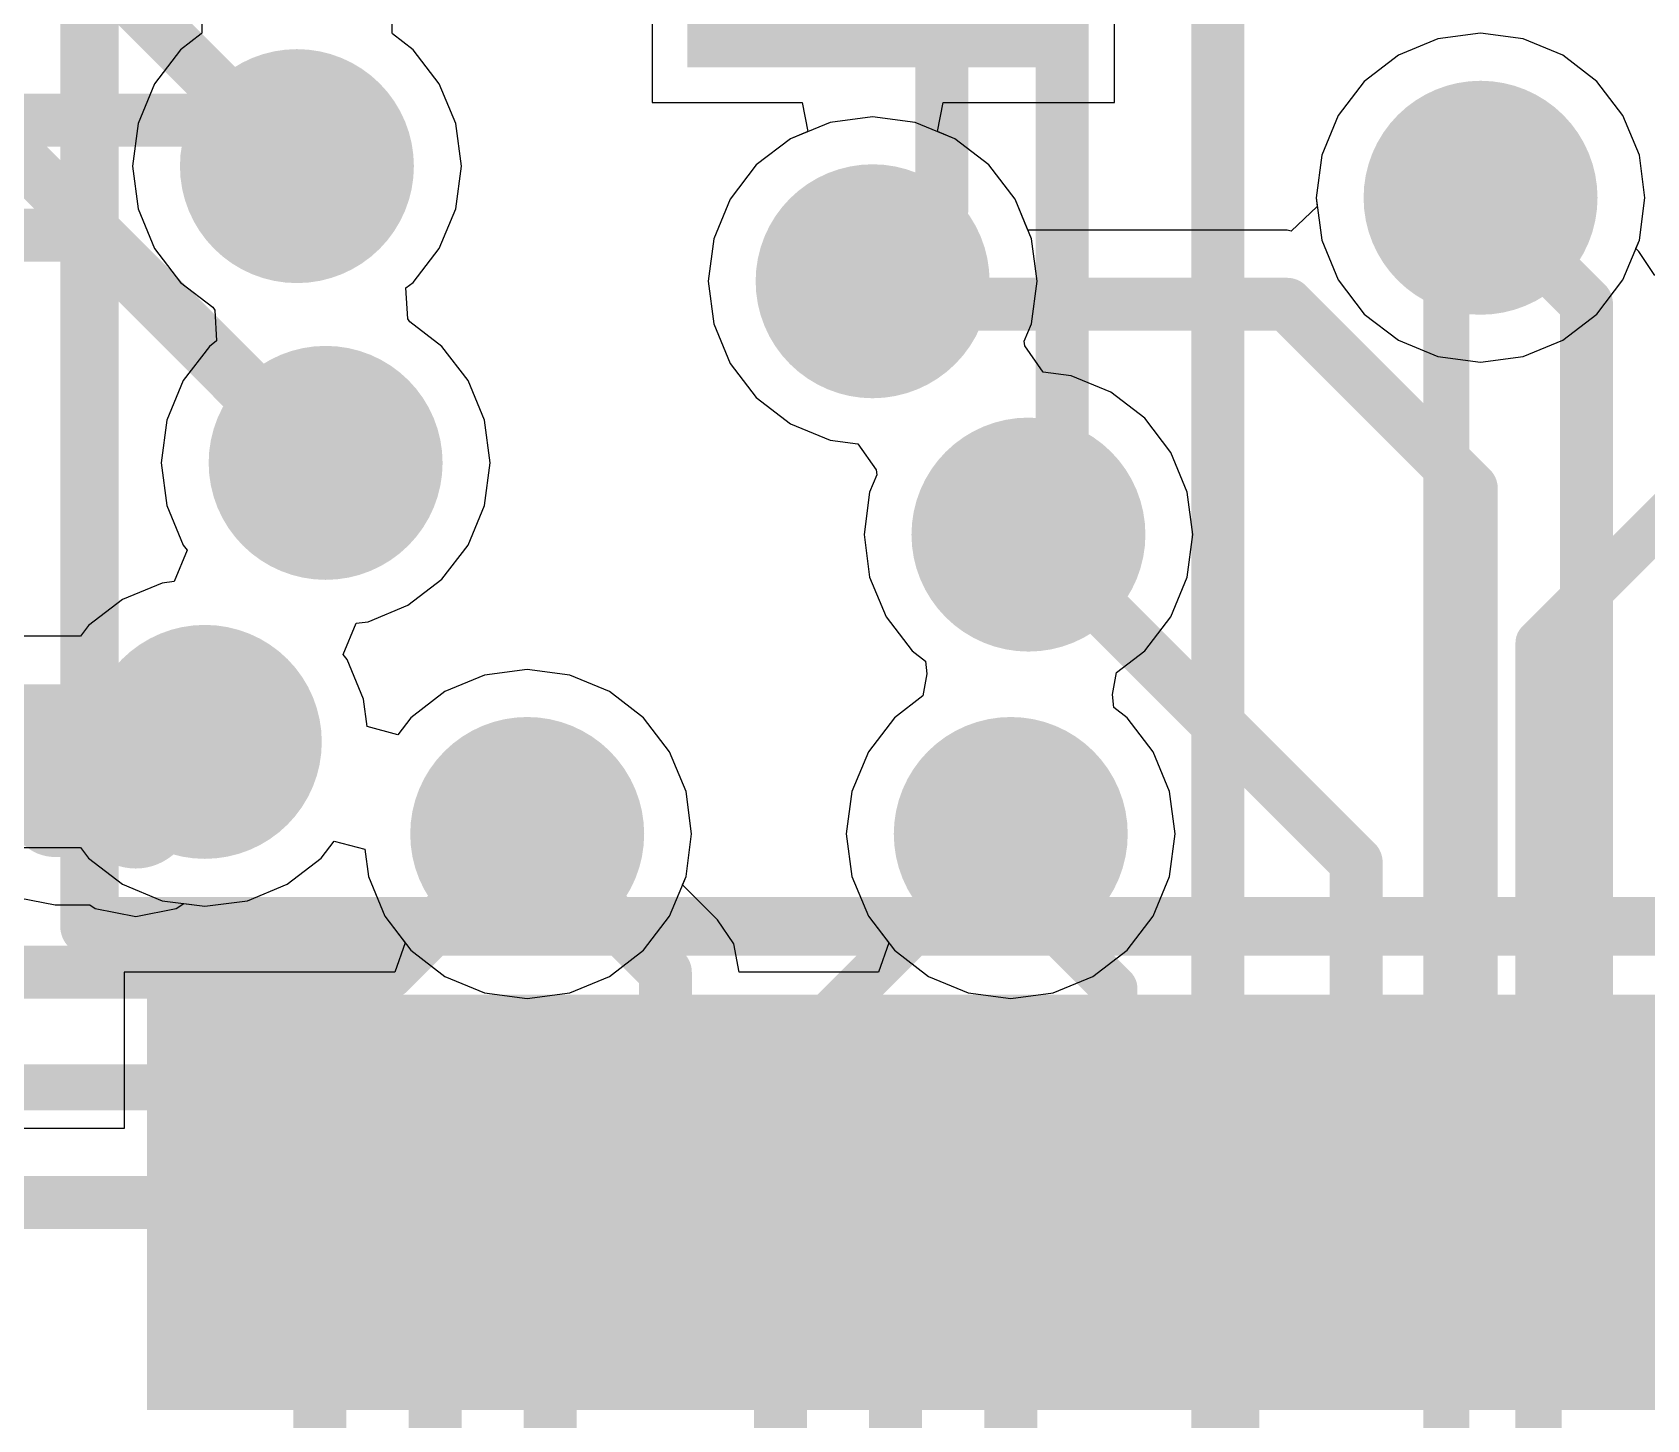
# Model space of a CAD drawing. Header units: millimetres. Extents: x 0 to 7.44, y -3.03 to 0.
# Drawn here: x 4.5059 to 4.782, y -1.5686 to -1.3315 of the extents above; entities that cross this region are included whole.
import ezdxf

# ---------------------------------------------------------------- set-up
doc = ezdxf.new("R2010")
doc.units = ezdxf.units.MM
doc.header["$MEASUREMENT"] = 0
for name, color, linetype in [('BottomLayer', 5, 'Continuous'), ('BottomPaste', 16, 'Continuous'), ('BottomSolder', 6, 'Continuous'), ('MidLayer1', 16, 'Continuous'), ('MidLayer2', 76, 'Continuous'), ('MultiLayer', 9, 'Continuous'), ('TopLayer', 1, 'Continuous'), ('TopOverlay', 2, 'Continuous'), ('TopPaste', 8, 'Continuous'), ('TopSolder', 216, 'Continuous'), ('ViaHoleLayer', 16, 'Continuous')]:
    doc.layers.add(name, color=color, linetype=linetype)

# ---------------------------------------------------------------- blocks, each defined once
blk = doc.blocks.new('STM32H743VIT6_61')
at = {"layer": 'TopLayer'}
for points in [[(0.2716536, -0.0059055), (0.3346456, -0.0059055), (0.2716536, 0.0059055), (0.3346456, 0.0059055)], [(0.2716536, -0.0255905), (0.3346456, -0.0255905), (0.2716536, -0.0137795), (0.3346456, -0.0137795)], [(0.2716536, -0.0452756), (0.3346456, -0.0452756), (0.2716536, -0.0334646), (0.3346456, -0.0334646)], [(0.2716536, -0.0649606), (0.3346456, -0.0649606), (0.2716536, -0.0531496), (0.3346456, -0.0531496)], [(0.2716536, -0.0846457), (0.3346456, -0.0846457), (0.2716536, -0.0728347), (0.3346456, -0.0728347)], [(0.2716536, -0.1043307), (0.3346456, -0.1043307), (0.2716536, -0.0925197), (0.3346456, -0.0925197)], [(0.2716536, -0.1240157), (0.3346456, -0.1240157), (0.2716536, -0.1122047), (0.3346456, -0.1122047)], [(0.2716536, -0.1437008), (0.3346456, -0.1437008), (0.2716536, -0.1318898), (0.3346456, -0.1318898)], [(0.2716536, -0.1633858), (0.3346456, -0.1633858), (0.2716536, -0.1515748), (0.3346456, -0.1515748)], [(0.2716536, -0.1830709), (0.3346456, -0.1830709), (0.2716536, -0.1712599), (0.3346456, -0.1712599)], [(0.2716536, -0.2027559), (0.3346456, -0.2027559), (0.2716536, -0.1909449), (0.3346456, -0.1909449)], [(0.2716536, -0.2224409), (0.3346456, -0.2224409), (0.2716536, -0.2106299), (0.3346456, -0.2106299)], [(0.2716536, -0.242126), (0.3346456, -0.242126), (0.2716536, -0.230315), (0.3346456, -0.230315)]]:
    blk.add_solid(points, dxfattribs=at)
at = {"layer": 'TopOverlay', "const_width": 0.01}
for points in [[(0.255937, -0.255937), (0.255937, 0.255937)], [(0.255937, -0.255937), (-0.255937, -0.255937)]]:
    blk.add_lwpolyline(points, dxfattribs=at)
at = {"layer": 'TopOverlay', "const_width": 0.005}
blk.add_lwpolyline([(0.253437, -0.255937, 1), (0.258437, -0.255937, 1)], format="xyb", close=True, dxfattribs=at)
blk.add_lwpolyline([(0.253437, -0.255937, 1), (0.258437, -0.255937, 1)], format="xyb", close=True, dxfattribs=at)
at = {"layer": 'TopPaste'}
for points in [[(0.2716536, -0.0059055), (0.3346456, -0.0059055), (0.2716536, 0.0059055), (0.3346456, 0.0059055)], [(0.2716536, -0.0255905), (0.3346456, -0.0255905), (0.2716536, -0.0137795), (0.3346456, -0.0137795)], [(0.2716536, -0.0452756), (0.3346456, -0.0452756), (0.2716536, -0.0334646), (0.3346456, -0.0334646)], [(0.2716536, -0.0649606), (0.3346456, -0.0649606), (0.2716536, -0.0531496), (0.3346456, -0.0531496)], [(0.2716536, -0.0846457), (0.3346456, -0.0846457), (0.2716536, -0.0728347), (0.3346456, -0.0728347)], [(0.2716536, -0.1043307), (0.3346456, -0.1043307), (0.2716536, -0.0925197), (0.3346456, -0.0925197)], [(0.2716536, -0.1240157), (0.3346456, -0.1240157), (0.2716536, -0.1122047), (0.3346456, -0.1122047)], [(0.2716536, -0.1437008), (0.3346456, -0.1437008), (0.2716536, -0.1318898), (0.3346456, -0.1318898)], [(0.2716536, -0.1633858), (0.3346456, -0.1633858), (0.2716536, -0.1515748), (0.3346456, -0.1515748)], [(0.2716536, -0.1830709), (0.3346456, -0.1830709), (0.2716536, -0.1712599), (0.3346456, -0.1712599)], [(0.2716536, -0.2027559), (0.3346456, -0.2027559), (0.2716536, -0.1909449), (0.3346456, -0.1909449)], [(0.2716536, -0.2224409), (0.3346456, -0.2224409), (0.2716536, -0.2106299), (0.3346456, -0.2106299)], [(0.2716536, -0.242126), (0.3346456, -0.242126), (0.2716536, -0.230315), (0.3346456, -0.230315)]]:
    blk.add_solid(points, dxfattribs=at)
at = {"layer": 'TopSolder'}
for points in [[(0.2676536, 0.0097795), (0.3386456, 0.0097795), (0.2676536, 0.0295905), (0.3386456, 0.0295905)], [(0.2676536, -0.0099055), (0.3386456, -0.0099055), (0.2676536, 0.0099055), (0.3386456, 0.0099055)], [(0.2676536, -0.0295905), (0.3386456, -0.0295905), (0.2676536, -0.0097795), (0.3386456, -0.0097795)], [(0.2676536, -0.0492756), (0.3386456, -0.0492756), (0.2676536, -0.0294646), (0.3386456, -0.0294646)], [(0.2676536, -0.0689606), (0.3386456, -0.0689606), (0.2676536, -0.0491496), (0.3386456, -0.0491496)], [(0.2676536, -0.0886457), (0.3386456, -0.0886457), (0.2676536, -0.0688347), (0.3386456, -0.0688347)], [(0.2676536, -0.1083307), (0.3386456, -0.1083307), (0.2676536, -0.0885197), (0.3386456, -0.0885197)], [(0.2676536, -0.1280157), (0.3386456, -0.1280157), (0.2676536, -0.1082047), (0.3386456, -0.1082047)], [(0.2676536, -0.1477008), (0.3386456, -0.1477008), (0.2676536, -0.1278898), (0.3386456, -0.1278898)], [(0.2676536, -0.1673858), (0.3386456, -0.1673858), (0.2676536, -0.1475748), (0.3386456, -0.1475748)], [(0.2676536, -0.1870709), (0.3386456, -0.1870709), (0.2676536, -0.1672599), (0.3386456, -0.1672599)], [(0.2676536, -0.2067559), (0.3386456, -0.2067559), (0.2676536, -0.1869449), (0.3386456, -0.1869449)], [(0.2676536, -0.2264409), (0.3386456, -0.2264409), (0.2676536, -0.2066299), (0.3386456, -0.2066299)], [(0.2676536, -0.246126), (0.3386456, -0.246126), (0.2676536, -0.226315), (0.3386456, -0.226315)]]:
    blk.add_solid(points, dxfattribs=at)
blk = doc.blocks.new('RES_0805_B_206')
at = {"layer": 'BottomLayer'}
for points in [[(-0.0629921, -0.0295275), (-0.0118111, -0.0295275), (-0.0629921, 0.0295275), (-0.0118111, 0.0295275)], [(0.0118111, -0.0295275), (0.0629921, -0.0295275), (0.0118111, 0.0295275), (0.0629921, 0.0295275)]]:
    blk.add_solid(points, dxfattribs=at)
at = {"layer": 'BottomPaste'}
for points in [[(-0.0629921, -0.0295275), (-0.0118111, -0.0295275), (-0.0629921, 0.0295275), (-0.0118111, 0.0295275)], [(0.0118111, -0.0295275), (0.0629921, -0.0295275), (0.0118111, 0.0295275), (0.0629921, 0.0295275)]]:
    blk.add_solid(points, dxfattribs=at)
at = {"layer": 'BottomSolder'}
for points in [[(-0.0669921, -0.0335275), (-0.0078111, -0.0335275), (-0.0669921, 0.0335275), (-0.0078111, 0.0335275)], [(0.0078111, -0.0335275), (0.0669921, -0.0335275), (0.0078111, 0.0335275), (0.0669921, 0.0335275)]]:
    blk.add_solid(points, dxfattribs=at)

msp = doc.modelspace()

# ---------------------------------------------------------------- linework, layer by layer
at = {"layer": 'BottomLayer'}
for p, q in [((4.6119292, -1.3178425), (4.6119292, -1.3434331)), ((4.6909842, -1.3434331), (4.6909842, -1.3178425)), ((4.534905, -1.3258725), (4.534905, -1.331608)), ((4.5674572, -1.331608), (4.5674572, -1.3258725)), ((4.5348337, -1.3317402), (4.5313011, -1.3344508)), ((4.534905, -1.331608), (4.5348337, -1.3317402)), ((4.5675285, -1.3317402), (4.5674572, -1.331608)), ((4.5710611, -1.3344508), (4.5675285, -1.3317402)), ((4.7462707, -1.3325837), (4.7394901, -1.3353923)), ((4.7535473, -1.3316257), (4.7462707, -1.3325837)), ((4.7608239, -1.3325837), (4.7535473, -1.3316257)), ((4.7676045, -1.3353923), (4.7608239, -1.3325837)), ((4.5313011, -1.3344508), (4.5268332, -1.3402735)), ((4.575529, -1.3402735), (4.5710611, -1.3344508)), ((4.7394901, -1.3353923), (4.7336673, -1.3398602)), ((4.7734273, -1.3398602), (4.7676045, -1.3353923)), ((4.5268332, -1.3402735), (4.5240246, -1.3470542)), ((4.5783376, -1.3470542), (4.575529, -1.3402735)), ((4.7336673, -1.3398602), (4.7291994, -1.3456829)), ((4.7778952, -1.3456829), (4.7734273, -1.3398602)), ((4.6119292, -1.3434331), (4.6375356, -1.3434331)), ((4.6375356, -1.3434331), (4.6385301, -1.3484331)), ((4.6606825, -1.3484331), (4.661677, -1.3434331)), ((4.661677, -1.3434331), (4.6909842, -1.3434331)), ((4.7291994, -1.3456829), (4.7263908, -1.3524636)), ((4.7807038, -1.3524636), (4.7778952, -1.3456829)), ((4.5240246, -1.3470542), (4.5230666, -1.3543308)), ((4.5792956, -1.3543308), (4.5783376, -1.3470542)), ((4.6355491, -1.3496679), (4.6297263, -1.3541358)), ((4.6385301, -1.3484331), (4.6355491, -1.3496679)), ((4.6636635, -1.3496679), (4.6606825, -1.3484331)), ((4.6694863, -1.3541358), (4.6636635, -1.3496679)), ((4.7263908, -1.3524636), (4.7254328, -1.3597402)), ((4.7816618, -1.3597402), (4.7807038, -1.3524636)), ((4.5230666, -1.3543308), (4.5240246, -1.3616074)), ((4.5783376, -1.3616074), (4.5792956, -1.3543308)), ((4.6297263, -1.3541358), (4.6252584, -1.3599585)), ((4.6739542, -1.3599585), (4.6694863, -1.3541358)), ((4.6252584, -1.3599585), (4.6224498, -1.3667392)), ((4.6767628, -1.3667392), (4.6739542, -1.3599585)), ((4.7254328, -1.3597402), (4.7263908, -1.3670168)), ((4.7807038, -1.3670168), (4.7816618, -1.3597402)), ((4.5240246, -1.3616074), (4.5268332, -1.3683881)), ((4.575529, -1.3683881), (4.5783376, -1.3616074)), ((4.5268332, -1.3683881), (4.5313011, -1.3742108)), ((4.5710611, -1.3742108), (4.575529, -1.3683881)), ((4.6224498, -1.3667392), (4.6214918, -1.3740158)), ((4.6777208, -1.3740158), (4.6767628, -1.3667392)), ((4.7263908, -1.3670168), (4.7291994, -1.3737975)), ((4.7778952, -1.3737975), (4.7807038, -1.3670168)), ((4.5313011, -1.3742108), (4.5367956, -1.3784268)), ((4.5698179, -1.3751648), (4.5710611, -1.3742108)), ((4.6214918, -1.3740158), (4.6224498, -1.3812924)), ((4.6767628, -1.3812924), (4.6777208, -1.3740158)), ((4.7291994, -1.3737975), (4.7336673, -1.3796202)), ((4.7734273, -1.3796202), (4.7778952, -1.3737975)), ((4.5701295, -1.3804468), (4.5698179, -1.3751648)), ((4.5367956, -1.3784268), (4.5371395, -1.3789444)), ((4.5371395, -1.3789444), (4.5374511, -1.3842262)), ((4.7336673, -1.3796202), (4.7394901, -1.3840881)), ((4.7676045, -1.3840881), (4.7734273, -1.3796202)), ((4.5704733, -1.3809642), (4.5701295, -1.3804468)), ((4.5759678, -1.3851802), (4.5704733, -1.3809642)), ((4.6224498, -1.3812924), (4.6252584, -1.3880731)), ((4.6755338, -1.3842596), (4.6767628, -1.3812924)), ((4.5362078, -1.3851802), (4.5317399, -1.3910029)), ((4.5374511, -1.3842262), (4.5362078, -1.3851802)), ((4.5804357, -1.3910029), (4.5759678, -1.3851802)), ((4.6756515, -1.3850721), (4.6755338, -1.3842596)), ((4.6787592, -1.3895387), (4.6756515, -1.3850721)), ((4.7394901, -1.3840881), (4.7462707, -1.3868967)), ((4.7608239, -1.3868967), (4.7676045, -1.3840881)), ((4.6252584, -1.3880731), (4.6297263, -1.3938958)), ((4.7462707, -1.3868967), (4.7535473, -1.3878547)), ((4.7535473, -1.3878547), (4.7608239, -1.3868967)), ((4.5317399, -1.3910029), (4.5289313, -1.3977836)), ((4.5832443, -1.3977836), (4.5804357, -1.3910029)), ((4.6835272, -1.3901664), (4.6787592, -1.3895387)), ((4.6903079, -1.392975), (4.6835272, -1.3901664)), ((4.6961306, -1.3974429), (4.6903079, -1.392975)), ((4.6297263, -1.3938958), (4.6355491, -1.3983637)), ((4.5289313, -1.3977836), (4.5279733, -1.4050602)), ((4.5842023, -1.4050602), (4.5832443, -1.3977836)), ((4.6355491, -1.3983637), (4.6423297, -1.4011723)), ((4.7005985, -1.4032657), (4.6961306, -1.3974429)), ((4.6423297, -1.4011723), (4.6470978, -1.4018)), ((4.6470978, -1.4018), (4.6502054, -1.4062666)), ((4.7034071, -1.4100463), (4.7005985, -1.4032657)), ((4.5279733, -1.4050602), (4.5289313, -1.4123368)), ((4.5832443, -1.4123368), (4.5842023, -1.4050602)), ((4.6503231, -1.4070791), (4.6490941, -1.4100463)), ((4.6502054, -1.4062666), (4.6503231, -1.4070791)), ((4.6490941, -1.4100463), (4.6481361, -1.4173229)), ((4.7043651, -1.4173229), (4.7034071, -1.4100463)), ((4.5289313, -1.4123368), (4.5317399, -1.4191175)), ((4.5804357, -1.4191175), (4.5832443, -1.4123368)), ((4.6481361, -1.4173229), (4.6490941, -1.4245995)), ((4.7034071, -1.4245995), (4.7043651, -1.4173229)), ((4.5324138, -1.4199958), (4.5302044, -1.4253299)), ((4.5317399, -1.4191175), (4.5324138, -1.4199958)), ((4.5759678, -1.4249402), (4.5804357, -1.4191175)), ((4.5281565, -1.4255995), (4.5213759, -1.4284081)), ((4.5302044, -1.4253299), (4.5281565, -1.4255995)), ((4.5701451, -1.4294081), (4.5759678, -1.4249402)), ((4.6490941, -1.4245995), (4.6519027, -1.4313801)), ((4.7005985, -1.4313801), (4.7034071, -1.4245995)), ((4.5213759, -1.4284081), (4.5155531, -1.432876)), ((4.5633644, -1.4322167), (4.5701451, -1.4294081)), ((4.5591071, -1.4378204), (4.5613165, -1.4324863)), ((4.5613165, -1.4324863), (4.5633644, -1.4322167)), ((4.6519027, -1.4313801), (4.6563706, -1.4372029)), ((4.6961306, -1.4372029), (4.7005985, -1.4313801)), ((4.5141593, -1.4346924), (4.4885681, -1.4346924)), ((4.5155531, -1.432876), (4.5141593, -1.4346924)), ((4.559781, -1.4386987), (4.5591071, -1.4378204)), ((4.6563706, -1.4372029), (4.6586567, -1.4389571)), ((4.6912841, -1.4409218), (4.6961306, -1.4372029)), ((4.5625896, -1.4454794), (4.559781, -1.4386987)), ((4.5905512, -1.4403895), (4.5832746, -1.4413475)), ((4.5978278, -1.4413475), (4.5905512, -1.4403895)), ((4.6586567, -1.4389571), (4.6588728, -1.4411412)), ((4.5832746, -1.4413475), (4.5764939, -1.4441561)), ((4.6046085, -1.4441561), (4.5978278, -1.4413475)), ((4.6588728, -1.4411412), (4.6581948, -1.4449051)), ((4.6906062, -1.4446854), (4.6912841, -1.4409218)), ((4.5632035, -1.4501426), (4.5625896, -1.4454794)), ((4.5764939, -1.4441561), (4.5706712, -1.448624)), ((4.6104312, -1.448624), (4.6046085, -1.4441561)), ((4.6581948, -1.4449051), (4.6533483, -1.4486239)), ((4.6908222, -1.4468698), (4.6906062, -1.4446854)), ((4.5706712, -1.448624), (4.5684311, -1.4515433)), ((4.6148991, -1.4544467), (4.6104312, -1.448624)), ((4.6533483, -1.4486239), (4.6488804, -1.4544467)), ((4.6931083, -1.4486239), (4.6908222, -1.4468698)), ((4.6975762, -1.4544467), (4.6931083, -1.4486239)), ((4.5684311, -1.4515433), (4.5632035, -1.4501426)), ((4.6177077, -1.4612274), (4.6148991, -1.4544467)), ((4.6488804, -1.4544467), (4.6460718, -1.4612273)), ((4.7003848, -1.4612273), (4.6975762, -1.4544467)), ((4.6186657, -1.468504), (4.6177077, -1.4612274)), ((4.6460718, -1.4612273), (4.6451138, -1.4685039)), ((4.7013428, -1.4685039), (4.7003848, -1.4612273)), ((4.4885715, -1.4708196), (4.5141593, -1.4708196)), ((4.5141593, -1.4708196), (4.5155531, -1.472636)), ((4.5553131, -1.472636), (4.5575532, -1.4697167)), ((4.5575532, -1.4697167), (4.5627808, -1.4711174)), ((4.5627808, -1.4711174), (4.5633947, -1.4757806)), ((4.6177077, -1.4757806), (4.6186657, -1.468504)), ((4.6451138, -1.4685039), (4.6460718, -1.4757805)), ((4.7003848, -1.4757805), (4.7013428, -1.4685039)), ((4.5155531, -1.472636), (4.5213759, -1.4771039)), ((4.5494903, -1.4771039), (4.5553131, -1.472636)), ((4.5633947, -1.4757806), (4.5662033, -1.4825613)), ((4.6148991, -1.4825613), (4.6177077, -1.4757806)), ((4.6460718, -1.4757805), (4.6488804, -1.4825611)), ((4.6975762, -1.4825611), (4.7003848, -1.4757805)), ((4.5213759, -1.4771039), (4.5281565, -1.4799125)), ((4.5427097, -1.4799125), (4.5494903, -1.4771039)), ((4.5281565, -1.4799125), (4.5354331, -1.4808705)), ((4.5354331, -1.4808705), (4.5427097, -1.4799125)), ((4.5662033, -1.4825613), (4.5706712, -1.488384)), ((4.6104312, -1.488384), (4.6148991, -1.4825613)), ((4.6488804, -1.4825611), (4.6533483, -1.4883839)), ((4.6931083, -1.4883839), (4.6975762, -1.4825611)), ((4.5706712, -1.488384), (4.5764939, -1.4928519)), ((4.6046085, -1.4928519), (4.6104312, -1.488384)), ((4.6533483, -1.4883839), (4.6591711, -1.4928518)), ((4.6872855, -1.4928518), (4.6931083, -1.4883839)), ((4.5764939, -1.4928519), (4.5832746, -1.4956605)), ((4.5978278, -1.4956605), (4.6046085, -1.4928519)), ((4.6591711, -1.4928518), (4.6659517, -1.4956604)), ((4.6805049, -1.4956604), (4.6872855, -1.4928518)), ((4.5832746, -1.4956605), (4.5905512, -1.4966185)), ((4.5905512, -1.4966185), (4.5978278, -1.4956605)), ((4.6659517, -1.4956604), (4.6732283, -1.4966184)), ((4.6732283, -1.4966184), (4.6805049, -1.4956604))]:
    msp.add_line(p, q, dxfattribs=at)
for points, const_width in [([(4.5411811, -1.3543308, 1), (4.5611811, -1.3543308, 1)], 0.02), ([(4.7435473, -1.3597402, 1), (4.7635473, -1.3597402, 1)], 0.02), ([(4.6396063, -1.3740158, 1), (4.6596063, -1.3740158, 1)], 0.02), ([(4.5460878, -1.4050602, 1), (4.5660878, -1.4050602, 1)], 0.02), ([(4.6662506, -1.4173229, 1), (4.6862506, -1.4173229, 1)], 0.02), ([(4.5254331, -1.452756, 1), (4.5454331, -1.452756, 1)], 0.02), ([(4.5305119, -1.452756, 1), (4.5403543, -1.452756, 1)], 0.0098425), ([(4.5805512, -1.468504, 1), (4.6005512, -1.468504, 1)], 0.02), ([(4.6632283, -1.4685039, 1), (4.6832283, -1.4685039, 1)], 0.02)]:
    msp.add_lwpolyline(points, format="xyb", close=True, dxfattribs=dict(at, const_width=const_width))
at = {"layer": 'BottomLayer', "const_width": 0.019685}
msp.add_lwpolyline([(4.4705079, -1.452756), (4.5354331, -1.452756)], dxfattribs=at)
at = {"layer": 'MidLayer1'}
for points, const_width in [([(4.708652, -1.610233), (4.708652, -0.9878833)], 0.0090551), ([(4.6820079, -1.4115656), (4.6820079, -1.0087796)], 0.0090551), ([(4.6614174, -1.3622048), (4.6614174, -1.0236221)], 0.0090551), ([(4.6496063, -1.3740158), (4.6614174, -1.3622048)], 0.0090551), ([(4.6762506, -1.4173229), (4.6820079, -1.4115656)], 0.0090551), ([(4.6299212, -1.511811), (4.6732283, -1.4685039)], 0.007874), ([(3.8897638, -1.511811), (4.6299212, -1.511811)], 0.007874)]:
    msp.add_lwpolyline(points, dxfattribs=dict(at, const_width=const_width))
for points, const_width in [([(4.5411811, -1.3543308, 1), (4.5611811, -1.3543308, 1)], 0.02), ([(4.7435473, -1.3597402, 1), (4.7635473, -1.3597402, 1)], 0.02), ([(4.6396063, -1.3740158, 1), (4.6596063, -1.3740158, 1)], 0.02), ([(4.6591536, -1.3622048, 1), (4.6636812, -1.3622048, 1)], 0.0045275), ([(4.6591536, -1.3622048, 1), (4.6636812, -1.3622048, 1)], 0.0045275), ([(4.6473425, -1.3740158, 1), (4.6518701, -1.3740158, 1)], 0.0045275), ([(4.5460878, -1.4050602, 1), (4.5660878, -1.4050602, 1)], 0.02), ([(4.6662506, -1.4173229, 1), (4.6862506, -1.4173229, 1)], 0.02), ([(4.6797441, -1.4115656, 1), (4.6842717, -1.4115656, 1)], 0.0045275), ([(4.6797441, -1.4115656, 1), (4.6842717, -1.4115656, 1)], 0.0045275), ([(4.6739868, -1.4173229, 1), (4.6785144, -1.4173229, 1)], 0.0045275), ([(4.5254331, -1.452756, 1), (4.5454331, -1.452756, 1)], 0.02), ([(4.5805512, -1.468504, 1), (4.6005512, -1.468504, 1)], 0.02), ([(4.6632283, -1.4685039, 1), (4.6832283, -1.4685039, 1)], 0.02), ([(4.6712598, -1.4685039, 1), (4.6751968, -1.4685039, 1)], 0.003937), ([(4.6279527, -1.511811, 1), (4.6318897, -1.511811, 1)], 0.003937), ([(4.6279527, -1.511811, 1), (4.6318897, -1.511811, 1)], 0.003937)]:
    msp.add_lwpolyline(points, format="xyb", close=True, dxfattribs=dict(at, const_width=const_width))
at = {"layer": 'MidLayer2'}
for points, const_width in [([(4.468504, -1.3174764), (4.5560878, -1.4050602)], 0.0090551), ([(4.515748, -1.3188976), (4.5511811, -1.3543308)], 0.0090551), ([(4.747707, -1.3655805), (4.7535473, -1.3597402)], 0.007874), ([(4.747707, -1.6670299), (4.747707, -1.3655805)], 0.007874), ([(4.763455, -1.4358325), (4.821378, -1.3779095)], 0.007874), ([(4.763455, -1.6735529), (4.763455, -1.4358325)], 0.007874), ([(4.5669292, -1.492126), (4.5905512, -1.468504)], 0.0090551), ([(4.3543307, -1.492126), (4.5669292, -1.492126)], 0.0090551)]:
    msp.add_lwpolyline(points, dxfattribs=dict(at, const_width=const_width))
for points, const_width in [([(4.5411811, -1.3543308, 1), (4.5611811, -1.3543308, 1)], 0.02), ([(4.7435473, -1.3597402, 1), (4.7635473, -1.3597402, 1)], 0.02), ([(4.5489173, -1.3543308, 1), (4.5534449, -1.3543308, 1)], 0.0045275), ([(4.6396063, -1.3740158, 1), (4.6596063, -1.3740158, 1)], 0.02), ([(4.7515788, -1.3597402, 1), (4.7555158, -1.3597402, 1)], 0.003937), ([(4.7457385, -1.3655805, 1), (4.7496755, -1.3655805, 1)], 0.003937), ([(4.7457385, -1.3655805, 1), (4.7496755, -1.3655805, 1)], 0.003937), ([(4.5460878, -1.4050602, 1), (4.5660878, -1.4050602, 1)], 0.02), ([(4.6662506, -1.4173229, 1), (4.6862506, -1.4173229, 1)], 0.02), ([(4.553824, -1.4050602, 1), (4.5583516, -1.4050602, 1)], 0.0045275), ([(4.7614865, -1.4358325, 1), (4.7654235, -1.4358325, 1)], 0.003937), ([(4.7614865, -1.4358325, 1), (4.7654235, -1.4358325, 1)], 0.003937), ([(4.5254331, -1.452756, 1), (4.5454331, -1.452756, 1)], 0.02), ([(4.5805512, -1.468504, 1), (4.6005512, -1.468504, 1)], 0.02), ([(4.6632283, -1.4685039, 1), (4.6832283, -1.4685039, 1)], 0.02), ([(4.5882874, -1.468504, 1), (4.592815, -1.468504, 1)], 0.0045275), ([(4.5646654, -1.492126, 1), (4.569193, -1.492126, 1)], 0.0045275), ([(4.5646654, -1.492126, 1), (4.569193, -1.492126, 1)], 0.0045275)]:
    msp.add_lwpolyline(points, format="xyb", close=True, dxfattribs=dict(at, const_width=const_width))
at = {"layer": 'MultiLayer', "const_width": 0.02}
for points in [[(4.5411811, -1.3543308, 1), (4.5611811, -1.3543308, 1)], [(4.7435473, -1.3597402, 1), (4.7635473, -1.3597402, 1)], [(4.6396063, -1.3740158, 1), (4.6596063, -1.3740158, 1)], [(4.5460878, -1.4050602, 1), (4.5660878, -1.4050602, 1)], [(4.6662506, -1.4173229, 1), (4.6862506, -1.4173229, 1)], [(4.5254331, -1.452756, 1), (4.5454331, -1.452756, 1)], [(4.5805512, -1.468504, 1), (4.6005512, -1.468504, 1)], [(4.6632283, -1.4685039, 1), (4.6832283, -1.4685039, 1)]]:
    msp.add_lwpolyline(points, format="xyb", close=True, dxfattribs=at)
at = {"layer": 'TopLayer'}
for p, q in [((4.5674572, -1.331608), (4.5674572, -1.3258725)), ((4.5675285, -1.3317402), (4.5674572, -1.331608)), ((4.5710611, -1.3344508), (4.5675285, -1.3317402)), ((4.7462707, -1.3325837), (4.7394901, -1.3353923)), ((4.7535473, -1.3316257), (4.7462707, -1.3325837)), ((4.7608239, -1.3325837), (4.7535473, -1.3316257)), ((4.7676045, -1.3353923), (4.7608239, -1.3325837)), ((4.575529, -1.3402735), (4.5710611, -1.3344508)), ((4.7394901, -1.3353923), (4.7336673, -1.3398602)), ((4.7734273, -1.3398602), (4.7676045, -1.3353923)), ((4.5783376, -1.3470542), (4.575529, -1.3402735)), ((4.7336673, -1.3398602), (4.7291994, -1.3456829)), ((4.7778952, -1.3456829), (4.7734273, -1.3398602)), ((4.6423297, -1.3468593), (4.6355491, -1.3496679)), ((4.6496063, -1.3459013), (4.6423297, -1.3468593)), ((4.6568829, -1.3468593), (4.6496063, -1.3459013)), ((4.6636635, -1.3496679), (4.6568829, -1.3468593)), ((4.7291994, -1.3456829), (4.7263908, -1.3524636)), ((4.7807038, -1.3524636), (4.7778952, -1.3456829)), ((4.5792956, -1.3543308), (4.5783376, -1.3470542)), ((4.6355491, -1.3496679), (4.6297263, -1.3541358)), ((4.6694863, -1.3541358), (4.6636635, -1.3496679)), ((4.7263908, -1.3524636), (4.7254328, -1.3597402)), ((4.7816618, -1.3597402), (4.7807038, -1.3524636)), ((4.5783376, -1.3616074), (4.5792956, -1.3543308)), ((4.6297263, -1.3541358), (4.6252584, -1.3599585)), ((4.6739542, -1.3599585), (4.6694863, -1.3541358)), ((4.6252584, -1.3599585), (4.6224498, -1.3667392)), ((4.6761701, -1.3653083), (4.6739542, -1.3599585)), ((4.7254328, -1.3597402), (4.7256297, -1.3612361)), ((4.7807038, -1.3670168), (4.7816618, -1.3597402)), ((4.575529, -1.3683881), (4.5783376, -1.3616074)), ((4.7256297, -1.3612361), (4.7211401, -1.3654411)), ((4.7204726, -1.3653083), (4.6761701, -1.3653083)), ((4.7211401, -1.3654411), (4.7204726, -1.3653083)), ((4.5710611, -1.3742108), (4.575529, -1.3683881)), ((4.6224498, -1.3667392), (4.6214918, -1.3740158)), ((4.7801186, -1.3684295), (4.7807038, -1.3670168)), ((4.7805946, -1.3689055), (4.7801186, -1.3684295)), ((4.7833356, -1.3730076), (4.7805946, -1.3689055)), ((4.5698179, -1.3751648), (4.5710611, -1.3742108)), ((4.6214918, -1.3740158), (4.6224498, -1.3812924)), ((4.5701295, -1.3804468), (4.5698179, -1.3751648)), ((4.5704733, -1.3809642), (4.5701295, -1.3804468)), ((4.5759678, -1.3851802), (4.5704733, -1.3809642)), ((4.6224498, -1.3812924), (4.6252584, -1.3880731)), ((4.5804357, -1.3910029), (4.5759678, -1.3851802)), ((4.6252584, -1.3880731), (4.6297263, -1.3938958)), ((4.5832443, -1.3977836), (4.5804357, -1.3910029)), ((4.6297263, -1.3938958), (4.6355491, -1.3983637)), ((4.5842023, -1.4050602), (4.5832443, -1.3977836)), ((4.6355491, -1.3983637), (4.6423297, -1.4011723)), ((4.6423297, -1.4011723), (4.6470978, -1.4018)), ((4.6470978, -1.4018), (4.6502054, -1.4062666)), ((4.5832443, -1.4123368), (4.5842023, -1.4050602)), ((4.6503231, -1.4070791), (4.6490941, -1.4100463)), ((4.6502054, -1.4062666), (4.6503231, -1.4070791)), ((4.6490941, -1.4100463), (4.6481361, -1.4173229)), ((4.5804357, -1.4191175), (4.5832443, -1.4123368)), ((4.6481361, -1.4173229), (4.6490941, -1.4245995)), ((4.5759678, -1.4249402), (4.5804357, -1.4191175)), ((4.5701451, -1.4294081), (4.5759678, -1.4249402)), ((4.6490941, -1.4245995), (4.6519027, -1.4313801)), ((4.5633644, -1.4322167), (4.5701451, -1.4294081)), ((4.5591071, -1.4378204), (4.5613165, -1.4324863)), ((4.5613165, -1.4324863), (4.5633644, -1.4322167)), ((4.6519027, -1.4313801), (4.6563706, -1.4372029)), ((4.559781, -1.4386987), (4.5591071, -1.4378204)), ((4.6563706, -1.4372029), (4.6586567, -1.4389571)), ((4.5625896, -1.4454794), (4.559781, -1.4386987)), ((4.5905512, -1.4403895), (4.5832746, -1.4413475)), ((4.5978278, -1.4413475), (4.5905512, -1.4403895)), ((4.6586567, -1.4389571), (4.6588728, -1.4411412)), ((4.5832746, -1.4413475), (4.5764939, -1.4441561)), ((4.6046085, -1.4441561), (4.5978278, -1.4413475)), ((4.6588728, -1.4411412), (4.6581948, -1.4449051)), ((4.5632035, -1.4501426), (4.5625896, -1.4454794)), ((4.5764939, -1.4441561), (4.5706712, -1.448624)), ((4.6104312, -1.448624), (4.6046085, -1.4441561)), ((4.6581948, -1.4449051), (4.6533483, -1.4486239)), ((4.5706712, -1.448624), (4.5684311, -1.4515433)), ((4.6148991, -1.4544467), (4.6104312, -1.448624)), ((4.6533483, -1.4486239), (4.6488804, -1.4544467)), ((4.5684311, -1.4515433), (4.5632035, -1.4501426)), ((4.6177077, -1.4612274), (4.6148991, -1.4544467)), ((4.6488804, -1.4544467), (4.6460718, -1.4612273)), ((4.6186657, -1.468504), (4.6177077, -1.4612274)), ((4.6460718, -1.4612273), (4.6451138, -1.4685039)), ((4.5553131, -1.472636), (4.5575532, -1.4697167)), ((4.5575532, -1.4697167), (4.5627808, -1.4711174)), ((4.5627808, -1.4711174), (4.5633947, -1.4757806)), ((4.6177077, -1.4757806), (4.6186657, -1.468504)), ((4.6451138, -1.4685039), (4.6460718, -1.4757805)), ((4.5494903, -1.4771039), (4.5553131, -1.472636)), ((4.5633947, -1.4757806), (4.5662033, -1.4825613)), ((4.6171226, -1.4771933), (4.6177077, -1.4757806)), ((4.6460718, -1.4757805), (4.6488804, -1.4825611)), ((4.503698, -1.4794013), (4.5098426, -1.4806235)), ((4.5427097, -1.4799125), (4.5494903, -1.4771039)), ((4.6231143, -1.483185), (4.6171226, -1.4771933)), ((4.5098426, -1.4806235), (4.5157634, -1.4806235)), ((4.5157634, -1.4806235), (4.5167094, -1.4812556)), ((4.5167094, -1.4812556), (4.5236221, -1.4826306)), ((4.5236221, -1.4826306), (4.5305348, -1.4812556)), ((4.5305348, -1.4812556), (4.5318225, -1.4803952)), ((4.5318225, -1.4803952), (4.5354331, -1.4808705)), ((4.5354331, -1.4808705), (4.5427097, -1.4799125)), ((4.5662033, -1.4825613), (4.5697059, -1.4871261)), ((4.6258553, -1.4872872), (4.6231143, -1.483185)), ((4.6488804, -1.4825611), (4.6523831, -1.4871261)), ((4.5697059, -1.4871261), (4.5679139, -1.4921261)), ((4.6268178, -1.4921261), (4.6258553, -1.4872872)), ((4.6523831, -1.4871261), (4.6505911, -1.4921261)), ((4.5679139, -1.4921261), (4.5216536, -1.4921261)), ((4.5216536, -1.4921261), (4.5216536, -1.5188516)), ((4.6505911, -1.4921261), (4.6268178, -1.4921261)), ((4.5216536, -1.5188516), (4.472441, -1.5188516))]:
    msp.add_line(p, q, dxfattribs=at)
for points, const_width in [([(4.5411811, -1.3543308, 1), (4.5611811, -1.3543308, 1)], 0.02), ([(4.7435473, -1.3597402, 1), (4.7635473, -1.3597402, 1)], 0.02), ([(4.5410433, -1.3464567, 1), (4.5455709, -1.3464567, 1)], 0.0045275), ([(4.5410433, -1.3464567, 1), (4.5455709, -1.3464567, 1)], 0.0045275), ([(4.5489173, -1.3543308, 1), (4.5534449, -1.3543308, 1)], 0.0045275), ([(4.6396063, -1.3740158, 1), (4.6596063, -1.3740158, 1)], 0.02), ([(4.7512835, -1.3597402, 1), (4.7558111, -1.3597402, 1)], 0.0045275), ([(4.5134843, -1.3661418, 1), (4.5180119, -1.3661418, 1)], 0.0045275), ([(4.5134843, -1.3661418, 1), (4.5180119, -1.3661418, 1)], 0.0045275), ([(4.6473425, -1.3740158, 1), (4.6518701, -1.3740158, 1)], 0.0045275), ([(4.6512795, -1.3779528, 1), (4.6558071, -1.3779528, 1)], 0.0045275), ([(4.6512795, -1.3779528, 1), (4.6558071, -1.3779528, 1)], 0.0045275), ([(4.7182088, -1.3779528, 1), (4.7227364, -1.3779528, 1)], 0.0045275), ([(4.7182088, -1.3779528, 1), (4.7227364, -1.3779528, 1)], 0.0045275), ([(4.7693898, -1.3778465, 1), (4.7739174, -1.3778465, 1)], 0.0045275), ([(4.7693898, -1.3778465, 1), (4.7739174, -1.3778465, 1)], 0.0045275), ([(4.5460878, -1.4050602, 1), (4.5660878, -1.4050602, 1)], 0.02), ([(4.6662506, -1.4173229, 1), (4.6862506, -1.4173229, 1)], 0.02), ([(4.5524027, -1.4050602, 1), (4.5569303, -1.4050602, 1)], 0.0045275), ([(4.5524027, -1.4050602, 1), (4.5569303, -1.4050602, 1)], 0.0045275), ([(4.553824, -1.4050602, 1), (4.5583516, -1.4050602, 1)], 0.0045275), ([(4.7497047, -1.4094489, 1), (4.7542323, -1.4094489, 1)], 0.0045275), ([(4.7497047, -1.4094489, 1), (4.7542323, -1.4094489, 1)], 0.0045275), ([(4.6739868, -1.4173229, 1), (4.6785144, -1.4173229, 1)], 0.0045275), ([(4.5254331, -1.452756, 1), (4.5454331, -1.452756, 1)], 0.02), ([(4.5305119, -1.452756, 1), (4.5403543, -1.452756, 1)], 0.0098425), ([(4.5805512, -1.468504, 1), (4.6005512, -1.468504, 1)], 0.02), ([(4.6632283, -1.4685039, 1), (4.6832283, -1.4685039, 1)], 0.02), ([(4.5059056, -1.464567, 1), (4.5137796, -1.464567, 1)], 0.007874), ([(4.5187009, -1.464567, 1), (4.5285433, -1.464567, 1)], 0.0098425), ([(4.5196851, -1.464567, 1), (4.5275591, -1.464567, 1)], 0.007874), ([(4.5068899, -1.464567, 1), (4.5127953, -1.464567, 1)], 0.0059055), ([(4.5882874, -1.468504, 1), (4.592815, -1.468504, 1)], 0.0045275), ([(4.6712598, -1.4685039, 1), (4.6751968, -1.4685039, 1)], 0.003937), ([(4.7300197, -1.4733558, 1), (4.7345473, -1.4733558, 1)], 0.0045275), ([(4.7300197, -1.4733558, 1), (4.7345473, -1.4733558, 1)], 0.0045275), ([(4.6712598, -1.4771971, 1), (4.6751968, -1.4771971, 1)], 0.003937), ([(4.6712598, -1.4771971, 1), (4.6751968, -1.4771971, 1)], 0.003937), ([(4.6119095, -1.492126, 1), (4.6164371, -1.492126, 1)], 0.0045275), ([(4.6119095, -1.492126, 1), (4.6164371, -1.492126, 1)], 0.0045275), ([(4.6889764, -1.4949137, 1), (4.6929134, -1.4949137, 1)], 0.003937), ([(4.6889764, -1.4949137, 1), (4.6929134, -1.4949137, 1)], 0.003937), ([(4.6889764, -1.5295276, 1), (4.6929134, -1.5295276, 1)], 0.003937), ([(4.6889764, -1.5295276, 1), (4.6929134, -1.5295276, 1)], 0.003937), ([(4.5331693, -1.5314961, 1), (4.5376969, -1.5314961, 1)], 0.0045275), ([(4.5528543, -1.5314961, 1), (4.5573819, -1.5314961, 1)], 0.0045275), ([(4.5725394, -1.5314961, 1), (4.577067, -1.5314961, 1)], 0.0045275), ([(4.5922244, -1.5314961, 1), (4.596752, -1.5314961, 1)], 0.0045275), ([(4.6119095, -1.5314961, 1), (4.6164371, -1.5314961, 1)], 0.0045275), ([(4.6315945, -1.5314961, 1), (4.6361221, -1.5314961, 1)], 0.0045275), ([(4.6512795, -1.5314961, 1), (4.6558071, -1.5314961, 1)], 0.0045275), ([(4.6709646, -1.5314961, 1), (4.6754922, -1.5314961, 1)], 0.0045275), ([(4.6909449, -1.5314961, 1), (4.6948819, -1.5314961, 1)], 0.003937), ([(4.7089567, -1.5328743, 1), (4.7134843, -1.5328743, 1)], 0.0045275), ([(4.7089567, -1.5328743, 1), (4.7134843, -1.5328743, 1)], 0.0045275), ([(4.7103347, -1.5314961, 1), (4.7148623, -1.5314961, 1)], 0.0045275), ([(4.7103348, -1.5314962, 1), (4.7148624, -1.5314962, 1)], 0.0045275), ([(4.7103348, -1.5314962, 1), (4.7148624, -1.5314962, 1)], 0.0045275), ([(4.7300197, -1.5314961, 1), (4.7345473, -1.5314961, 1)], 0.0045275), ([(4.7497047, -1.5314961, 1), (4.7542323, -1.5314961, 1)], 0.0045275), ([(4.7693898, -1.5314961, 1), (4.7739174, -1.5314961, 1)], 0.0045275)]:
    msp.add_lwpolyline(points, format="xyb", close=True, dxfattribs=dict(at, const_width=const_width))
for points, const_width in [([(4.468504, -1.3464567), (4.5433071, -1.3464567)], 0.0090551), ([(4.5433071, -1.3464567), (4.5511811, -1.3543308)], 0.0090551), ([(4.7535473, -1.3597402), (4.7716536, -1.3778465)], 0.0090551), ([(4.468504, -1.3661418), (4.5157481, -1.3661418)], 0.0090551), ([(4.5157481, -1.3661418), (4.5546665, -1.4050602)], 0.0090551), ([(4.6496063, -1.3740158), (4.6535433, -1.3779528)], 0.0090551), ([(4.6535433, -1.3779528), (4.7204726, -1.3779528)], 0.0090551), ([(4.7204726, -1.3779528), (4.7519685, -1.4094489)], 0.0090551), ([(4.7716536, -1.5314961), (4.7716536, -1.3778465)], 0.0090551), ([(4.5546665, -1.4050602), (4.5560878, -1.4050602)], 0.0090551), ([(4.7519685, -1.5314961), (4.7519685, -1.4094489)], 0.0090551), ([(4.6762506, -1.4173229), (4.7322835, -1.4733558)], 0.0090551), ([(4.5236221, -1.464567), (4.5354331, -1.452756)], 0.019685), ([(4.5098426, -1.464567), (4.5236221, -1.464567)], 0.015748), ([(4.468504, -1.464567), (4.5098426, -1.464567)], 0.011811), ([(4.5905512, -1.468504), (4.6141733, -1.492126)], 0.0090551), ([(4.6732283, -1.4771971), (4.6732283, -1.4685039)], 0.007874), ([(4.7322835, -1.5314961), (4.7322835, -1.4733558)], 0.0090551), ([(4.6732283, -1.4771971), (4.6909449, -1.4949137)], 0.007874), ([(4.6141733, -1.5314961), (4.6141733, -1.492126)], 0.0090551), ([(4.6909449, -1.5295276), (4.6909449, -1.4949137)], 0.007874), ([(4.6909449, -1.5295276), (4.6929134, -1.5314961)], 0.007874), ([(4.472441, -1.5314961), (4.5354331, -1.5314961)], 0.0090551), ([(4.5551181, -1.5748031), (4.5551181, -1.5314961)], 0.0090551), ([(4.5748032, -1.5866142), (4.5748032, -1.5314961)], 0.0090551), ([(4.5944882, -1.6037837), (4.5944882, -1.5314961)], 0.0090551), ([(4.6338583, -1.6102363), (4.6338583, -1.5314961)], 0.0090551), ([(4.6535433, -1.6692914), (4.6535433, -1.5314961)], 0.0090551), ([(4.6732284, -1.6299213), (4.6732284, -1.5314961)], 0.0090551), ([(4.7112205, -1.5328743), (4.7125986, -1.5314962)], 0.0090551), ([(4.7112205, -1.6073618), (4.7112205, -1.5328743)], 0.0090551), ([(4.7125985, -1.5314961), (4.7125986, -1.5314962)], 0.0090551)]:
    msp.add_lwpolyline(points, dxfattribs=dict(at, const_width=const_width))
at = {"layer": 'ViaHoleLayer'}
for points, const_width in [([(4.5464006, -1.3543308, 1), (4.5559616, -1.3543308, 1)], 0.009561), ([(4.7487668, -1.3597402, 1), (4.7583278, -1.3597402, 1)], 0.009561), ([(4.6448258, -1.3740158, 1), (4.6543868, -1.3740158, 1)], 0.009561), ([(4.5513073, -1.4050602, 1), (4.5608683, -1.4050602, 1)], 0.009561), ([(4.6714701, -1.4173229, 1), (4.6810311, -1.4173229, 1)], 0.009561), ([(4.5306526, -1.452756, 1), (4.5402136, -1.452756, 1)], 0.009561), ([(4.5857707, -1.468504, 1), (4.5953317, -1.468504, 1)], 0.009561), ([(4.6684448, -1.4685039, 1), (4.6780118, -1.4685039, 1)], 0.0095669)]:
    msp.add_lwpolyline(points, format="xyb", close=True, dxfattribs=dict(at, const_width=const_width))

# ---------------------------------------------------------------- block references
for name, p, rotation in [('STM32H743VIT6_61', (4.7716536, -1.2283465), 270), ('RES_0805_B_206', (4.6514567, -1.270441), 90)]:
    msp.add_blockref(name, p, dxfattribs=dict(rotation=rotation))

doc.saveas('drawing.dxf')
